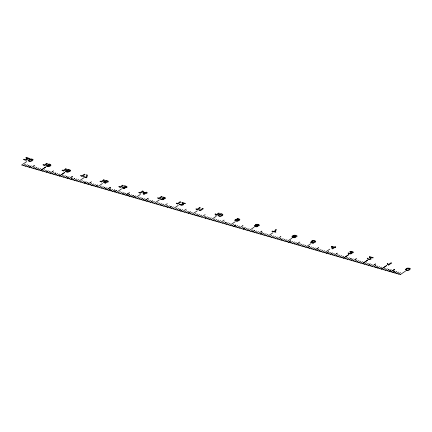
<?xml version="1.0" encoding="UTF-8"?>
<svg xmlns="http://www.w3.org/2000/svg" width="432" height="432" viewBox="0 0 432 432"><rect width="100%" height="100%" fill="white"/><g stroke="black" fill="none" stroke-linecap="round" stroke-linejoin="round"><path stroke-width="0.65" d="M143.856 193.865L143.753 192.478M32.087 159.824L32.081 159.592A0.821 0.329 4.7 0 0 31.768 159.386L31.703 159.365A0.713 0.286 4.7 0 0 31.228 159.305L30.704 159.376M123.563 187.38L123.044 187.904L124.978 188.465L124.589 188.725L122.056 187.99C122.823 185.836 124.594 188.023 125.923 187.121A1.355 0.545 4.7 0 0 126.058 186.7A1.431 0.578 4.7 0 0 125.366 186.349A2.576 1.037 4.7 0 0 124.141 186.138L124.292 185.857A3.1 1.247 4.7 0 1 125.728 186.133M350.055 252.769C351.454 253.147 354.143 252.083 351.032 251.732C346.183 251.057 357.286 251.613 352.075 253.093C350.773 252.704 352.296 253.6 351.151 253.816C350.152 254.032 348.97 253.919 348.149 253.271C347.571 251.807 350.53 254.945 350.86 253.136A1.62 0.653 4.7 0 0 350.174 252.801M143.883 193.887L145.282 192.915L143.764 192.472M238.756 220.169C240.619 218.716 235.753 219.105 237.103 218.7A1.582 0.637 4.7 0 1 238.016 218.678L239.242 218.986A1.976 0.794 4.7 0 1 239.873 219.478L239.317 220.439L237.514 221.146A1.998 0.805 4.7 0 1 237.071 221.168A2.117 0.853 4.7 0 1 236.768 221.157A2.041 0.821 4.7 0 1 235.894 221.022L235.262 220.801A1.836 0.74 4.7 0 1 234.922 220.59L234.776 220.428A1.949 0.783 4.7 0 1 234.711 220.174L235.715 219.494A1.895 0.761 4.7 0 1 236.061 219.434A2.02 0.81 4.7 0 1 236.623 219.413A1.739 0.697 4.7 0 1 237.352 219.488A2.009 0.805 4.7 0 1 237.708 219.575A1.777 0.713 4.7 0 1 238.307 219.834A1.847 0.74 4.7 0 1 238.648 220.234M107.244 181.764L107.503 181.386L107.087 181.057A1.037 0.416 4.7 0 0 106.056 180.976A2.43 0.977 4.7 0 0 105.224 181.3A1.145 0.459 4.7 0 0 105.651 181.926M33.561 166.088L34.7 165.343M33.124 168.226L35.046 166.93M34.868 168.853L36.283 167.902M52.499 171.569L53.638 170.818M51.91 173.783L52.812 173.173M53.806 174.328L55.858 172.946L55.237 173.383M72.576 176.294L72.106 176.591M70.848 179.258L71.253 179.005M72.743 179.804L74.795 178.427L74.428 178.686M91.514 181.769L90.148 182.671M89.915 184.648L90.817 184.043M91.681 185.285L92.07 185.02M91.827 185.198L93.749 183.908M110.209 187.391L110.43 187.24L109.982 187.542M108.724 190.21L109.129 189.956M110.619 190.76L111.002 190.496M110.765 190.679L112.687 189.383M129.146 192.866L129.368 192.715L125.766 195.14M127.661 195.685L127.937 195.518M127.921 195.512L129.735 194.314M129.551 196.236L129.94 195.971M129.703 196.155L131.625 194.859M147.857 198.493L148.327 198.196M146.599 201.166L147.134 200.821M148.489 201.712L148.878 201.452M148.64 201.631L150.563 200.335M167.265 203.677L163.642 206.091M165.667 206.555L165.942 206.383M165.796 206.464L167.611 205.265M167.427 207.187L167.816 206.928M167.449 207.193L169.501 205.81M186.203 209.153L182.579 211.567M184.491 212.123L186.548 210.74M205.135 214.628L201.517 217.048M224.073 220.104L220.455 222.523M222.367 223.074L224.419 221.692M242.546 225.877L243.011 225.58M243.178 229.095L245.252 227.718L243.437 228.917M261.484 231.352L261.949 231.055M260.242 234.025L262.294 232.648L260.998 233.501M262.116 234.571L263.039 233.966M280.422 236.828L280.886 236.531M279.18 239.506L279.569 239.242M281.054 240.046L281.848 239.528M299.824 242.006L296.206 244.426M298.096 244.976L300.17 243.599M299.992 245.522L300.656 245.095M318.298 247.784L318.541 247.639M317.056 250.457L317.569 250.106M318.929 250.997L319.464 250.657M337.478 253.114L336.355 253.87M338.045 254.551L335.993 255.933M337.867 256.473L338.143 256.306M356.638 258.439L355.293 259.346M355.444 261.063L354.931 261.409M356.805 261.954L357.34 261.608M374.452 264.67L375.332 264.06M375.127 264.217L375.575 263.914M374.236 266.62L375.921 265.502M375.743 267.43L376.018 267.257M388.773 269.59L387.104 270.713M389.178 269.336L388.411 269.854M391.052 269.881L389.664 270.832M390.56 270.227L391.073 269.887M392.807 272.36L393.579 271.841M396.112 271.96L394.681 272.905M26.779 161.563L21.6 165.029L400.361 274.558M23.506 165.569L25.574 164.192M25.396 166.115L27.47 164.738M28.453 165.883L29.236 165.375M28.598 165.802L27.292 166.666M30.089 166.601L31.261 165.834M29.576 166.952L30.364 166.439M29.187 167.211L29.722 166.865M31.077 167.756L33.804 165.942M36.045 168.08L36.941 167.476M36.779 169.409L38.831 168.026M38.653 169.949L40.727 168.572M48.946 163.949L48.595 164.187A1.912 0.767 4.7 0 1 48.843 164.257L49.55 164.554A1.852 0.745 4.7 0 1 49.993 164.997M42.444 171.045L44.512 169.668M44.334 171.59L46.408 170.213M47.39 171.358L48.303 170.764M46.618 171.877L47.536 171.277M46.764 171.796L46.381 172.055M49.027 172.082L50.198 171.31M48.384 172.514L49.172 172.001M48.125 172.687L48.53 172.433M50.015 173.232L50.474 172.93M50.263 173.086L52.742 171.423M52.704 173.264L53.984 172.406M55.717 174.884L57.769 173.502M57.591 175.424L59.665 174.047M59.486 175.975L64.638 172.508L59.503 175.981M61.376 176.521L63.45 175.144M63.272 177.066L65.345 175.689M66.328 176.834L67.241 176.24M65.556 177.352L66.474 176.758M65.167 177.617L65.572 177.358M67.964 177.557L69.131 176.785M67.322 177.989L68.11 177.476M67.063 178.162L67.338 177.995M68.953 178.713L69.412 178.405M71.21 177.196L72.128 176.596M69.201 178.562L71.453 177.05M71.366 178.907L71.75 178.654M72.776 177.962L71.642 178.74M74.655 180.36L76.707 178.978M76.529 180.9L78.602 179.523M78.424 181.451L83.592 177.989M80.314 181.996L82.388 180.619M82.21 182.547L84.283 181.17M85.136 182.401L86.179 181.715M84.364 182.92L85.412 182.234M84.105 183.092L84.51 182.839M86.773 183.119L88.069 182.261M86.13 183.551L87.048 182.952M86 183.638L86.276 183.47M87.89 184.189L88.571 183.73M88.366 183.886L90.391 182.525M91.714 183.438L90.704 184.135M95.499 184.534L93.593 185.836M95.467 186.376L97.519 184.993L95.488 186.381M97.362 186.926L102.53 183.465M99.252 187.472L101.326 186.095M101.147 188.023L103.221 186.646M104.074 187.877L105.116 187.191M103.172 188.482L104.35 187.709M103.318 188.401L103.189 188.487M105.71 188.595L107.006 187.742M105.986 188.428L105.084 189.032M106.828 189.664L107.735 189.054M108.864 188.298L110.003 187.547M107.303 189.362L109.328 188.001M109.242 189.864L109.879 189.432M110.392 189.086L110.797 188.833M109.642 189.61L110.668 188.919M114.178 190.183L114.566 189.923M112.531 191.311L114.583 189.929M116.456 190.474L114.404 191.857L116.478 190.48M116.3 192.402L121.468 188.941M118.19 192.947L120.263 191.57M120.085 193.498L122.159 192.121M123.012 193.352L124.054 192.667M123.287 193.185L122.126 193.963M124.519 194.157L125.944 193.217M123.871 194.594L124.794 193.99M126.468 194.686L128.045 193.628M128.839 194.913L129.476 194.481M132.732 195.917L133.504 195.399L131.468 196.787M133.342 197.332L135.394 195.95L133.358 197.338M135.238 197.878L140.405 194.416M137.128 198.428L139.201 197.051M139.023 198.974L141.097 197.597M141.82 198.914L142.992 198.142M142.096 198.747L141.064 199.438M143.327 199.719L144.882 198.693M142.808 200.07L143.602 199.552M144.704 200.615L147.879 198.499M145.633 200.011L146.529 199.406M147.112 200.815L148.673 199.789M151.416 201.566L152.442 200.875M150.406 202.262L152.458 200.885M152.28 202.808L154.354 201.431M154.175 203.353L159.343 199.897M156.065 203.904L158.139 202.527M157.961 204.449L160.034 203.072M160.628 204.476L161.924 203.623M161.033 204.223L160.002 204.914M162.135 205.281L163.82 204.169M161.746 205.546L162.416 205.114M169.841 207.387L171.374 206.356L169.344 207.743M171.218 208.283L173.291 206.906M173.108 208.829L178.281 205.373M175.003 209.38L177.077 208.003M176.899 209.925L178.972 208.548M179.437 210.038L180.862 209.099M179.971 209.698L178.94 210.389M180.814 210.935L182.758 209.644M180.706 211.027L181.224 210.681M186.754 212.404L186.365 212.663L188.438 211.286M190.312 211.831L188.26 213.214L190.334 211.837M190.156 213.759L192.229 212.382M192.046 214.31L197.219 210.848M193.941 214.855L196.015 213.478M195.836 215.401L197.91 214.024M197.991 215.773L199.8 214.574M197.726 215.951L198.779 215.26M199.643 216.502L201.695 215.12M203.926 217.242L205.481 216.216M205.821 217.793L205.303 218.138L207.376 216.767M209.272 217.312L207.198 218.689L208.121 218.084M215.32 213.937L214.952 214.186A4.001 1.609 4.7 0 1 215.87 215.179M209.093 219.235L211.167 217.858M210.983 219.785L216.157 216.324M212.879 220.331L214.952 218.954M214.774 220.876L216.848 219.505M218.738 220.05L216.815 221.346M218.581 221.978L220.633 220.595M226.152 224.17L228.209 222.788M228.031 224.71L230.105 223.333M229.921 225.261L235.094 221.8M231.817 225.806L233.89 224.429M233.712 226.357L235.764 224.975L233.728 226.363M235.602 226.903L237.676 225.526M237.519 227.453L239.571 226.076M239.393 227.999L242.563 225.882M241.801 228.199L243.356 227.167M245.09 229.646L247.147 228.263M246.969 230.191L249.037 228.814M248.859 230.737L254.032 227.275M250.754 231.282L252.828 229.905M254.702 230.45L252.65 231.833L254.723 230.456M256.613 231.001L254.691 232.297M256.457 232.934L258.509 231.552M258.331 233.474L261.5 231.358M262.505 234.306L264.19 233.194M264.028 235.121L266.085 233.739M265.907 235.667L267.975 234.29M267.797 236.212L272.97 232.751M269.692 236.758L271.766 235.386M271.588 237.308L273.656 235.931M275.551 236.477L273.629 237.773M275.503 238.318L277.425 237.022M277.268 238.95L280.438 236.833M279.936 238.977L281.102 238.21M279.677 239.15L280.082 238.896M281.443 239.782L283.127 238.669M282.965 240.597L285.023 239.215M284.839 241.142L286.913 239.765M286.735 241.688L291.902 238.232M290.682 240.856L288.63 242.239L290.704 240.862M290.525 242.784L292.594 241.407M292.545 243.243L294.489 241.958M294.327 243.886L294.7 243.616M294.462 243.799L296.363 242.498M296.887 243.967L298.237 243.059M300.38 245.263L302.065 244.145M301.903 246.078L303.961 244.696M303.777 246.618L305.851 245.241M305.672 247.163L310.84 243.707M309.458 248.26L311.531 246.883M311.612 248.632L311.353 248.81L313.427 247.433M313.265 249.361L313.767 249.01M313.529 249.188L315.301 247.973M315.598 249.599L317.401 248.384M315.144 249.901L316.067 249.296M316.969 248.692L318.314 247.79M317.682 250.015L319.108 249.075M317.552 250.101L317.828 249.934M319.318 250.738L321.003 249.62M320.841 251.554L322.898 250.171M322.715 252.094L324.788 250.717M324.61 252.639L329.778 249.183M328.558 251.807L326.506 253.19L328.579 251.813M328.396 253.735L330.469 252.358M330.68 254.021L330.442 254.205M330.572 254.113L332.365 252.909M331.727 253.341L332.111 253.082M332.203 254.837L332.705 254.486M332.591 254.578L334.238 253.449M334.535 255.074L336.56 253.714M334.082 255.382L334.778 254.929M338.256 256.214L339.941 255.096M338.126 256.3L338.402 256.133M339.779 257.029L341.831 255.647M341.653 257.569L343.726 256.192M345.443 258.665L347.517 257.288M347.333 259.211L349.407 257.839M349.747 259.411L349.38 259.681M349.639 259.502L351.302 258.385M350.665 258.817L351.049 258.557M351.14 260.312L351.772 259.875M351.659 259.967L353.176 258.925M353.246 260.701L355.498 259.189M353.014 260.858L353.489 260.555M355.558 260.971L356.983 260.026M357.194 261.689L358.879 260.577M358.717 262.505L360.769 261.122M360.59 263.045L362.664 261.668M367.637 260.129L362.486 263.596L367.654 260.134M364.381 264.141L366.455 262.764M366.271 264.692L368.345 263.315M368.167 265.237L370.24 263.86M369.598 264.292L369.981 264.033M370.078 265.788L370.834 265.264M370.726 265.356L372.114 264.4M371.952 266.333L374.657 264.514M375.133 266.015L375.516 265.756M376.132 267.165L377.816 266.053M376.002 267.251L376.277 267.084M377.897 267.802L377.633 267.975L379.706 266.598M379.528 268.52L381.602 267.149M387.256 263.957L387.623 263.714M383.319 269.617L385.387 268.24M385.209 270.167L387.283 268.79M389.772 270.74L389.016 271.269M394.492 269.384L390.89 271.809L394.513 269.39M394.2 271.404L394.837 270.972M393.433 271.922L394.475 271.237M395.836 272.122L396.754 271.528M396.571 273.451L398.644 272.074M398.466 274.001L400.54 272.624M400.351 274.547L405.518 271.085M126.733 187.391L126.398 187.558A1.712 0.686 4.7 0 1 125.474 187.715A2.344 0.945 4.7 0 1 123.93 187.488L123.736 187.434M179.383 204.395L179.971 204.25A2.149 0.864 4.7 0 0 180.787 204.725M407.587 270.157L408.888 269.627A12.069 4.849 4.7 0 0 409.163 269.438L409.671 268.817M220.779 214.142L219.618 214.607A12.069 4.849 4.7 0 0 219.337 214.79L218.754 215.53M408.002 268.304L406.847 268.769A12.128 4.876 4.7 0 0 406.48 269.012L405.977 269.665M367.465 258.152C367.675 258.46 369.911 260.096 370.445 258.692A11.097 4.46 4.7 0 0 369.981 258.017L369.824 257.823M182.817 203.067L185.053 203.715L185.436 203.456L182.061 202.478L181.78 202.673L182.072 203.137A14.98 6.021 4.7 0 1 182.547 204.023A2.646 1.064 4.7 0 1 182.347 204.628M275.049 231.865L272.279 231.061L271.906 231.314L275.87 232.168A9.914 3.985 4.7 0 1 275.902 230.348M388.13 264.956L388.573 265.086L391.667 263.002L390.982 262.802L388.573 264.427A5 2.009 4.7 0 0 387.607 263.72M215.827 215.179L216.265 215.309L219.364 213.224L218.678 213.025L216.265 214.65A5 2.009 4.7 0 0 215.303 213.943M49.297 164.052L50.155 164.403A2.77 1.112 4.7 0 1 50.825 165.067M47.012 166.358L47.531 166.498A1.744 0.702 4.7 0 0 48.865 166.563A3.488 1.404 4.7 0 0 50.263 166.007A4.579 1.841 4.7 0 0 50.873 165.067M312.017 240.84C317.034 240.57 314.248 243.41 311.467 241.31L310.462 242.541L313.168 243.324L313.54 243.076L311.396 242.455L311.909 241.823A2.047 0.821 4.7 0 0 312.746 242.26M294.678 237.271L295.326 237.492L294.7 237.686A1.625 0.653 4.7 0 1 293.776 237.708L292.388 237.335A1.874 0.756 4.7 0 1 292.027 237.082C291.535 235.823 293.738 235.186 294.732 235.213A1.939 0.778 4.7 0 1 295.396 235.262L296.395 235.526A1.858 0.745 4.7 0 1 297.049 236.023L297.076 236.137A2.489 0.999 4.7 0 1 296.762 236.628L296.239 236.86A1.928 0.778 4.7 0 1 295.553 236.968L294.991 236.968A1.733 0.697 4.7 0 1 294.446 236.898L294.095 236.817A1.906 0.767 4.7 0 1 293.436 236.525A1.728 0.697 4.7 0 1 293.193 236.293L293.128 236.142M26.168 158.101L25.871 157.637L26.158 157.442L29.533 158.42L29.144 158.679L26.914 158.031L27.108 158.339M182.812 203.072L183.011 203.38A10.314 4.147 4.7 0 1 183.449 204.239M222.431 214.623L221.935 215.276A12.128 4.876 4.7 0 1 221.573 215.525L220.417 215.984A1.172 0.47 4.7 0 1 218.7 215.53M24.916 159.673A1.123 0.454 4.7 0 0 25.817 159.802A1.301 0.524 4.7 0 0 26.401 159.581M24.883 159.689A2.149 0.864 4.7 0 1 24.079 159.208L23.479 159.359A2.754 1.107 4.7 0 0 24.705 159.97L25.51 160.142A1.453 0.583 4.7 0 0 26.212 160.164A1.928 0.778 4.7 0 0 27.211 159.862A3.083 1.237 4.7 0 0 27.524 159.203A10.314 4.147 4.7 0 0 27.097 158.344M26.6 158.987A2.646 1.064 4.7 0 1 26.438 159.592M26.152 158.101A14.98 6.021 4.7 0 1 26.644 158.987M32.108 159.824A5.557 2.23 4.7 0 1 31.444 160.434A5.438 2.187 4.7 0 1 30.402 160.969L29.916 161.028A0.761 0.308 4.7 0 1 29.408 160.979L29.349 160.963A0.691 0.275 4.7 0 1 29.063 160.828L28.966 160.661A2.095 0.842 4.7 0 1 28.993 160.488L29.052 160.375A6.129 2.462 4.7 0 1 29.592 159.899M29.614 159.905A5.33 2.144 4.7 0 1 30.672 159.365M275.135 231.86A9.029 3.629 4.7 0 1 275.762 229.5L276.415 229.694A8.192 3.294 4.7 0 0 275.837 230.337M294.662 237.265A1.571 0.632 4.7 0 1 294.052 237.427A1.156 0.464 4.7 0 1 292.745 237.076M292.561 237.076A3.186 1.28 4.7 0 1 293.22 236.18M311.936 240.813A2.079 0.837 4.7 0 1 314.793 240.808M315.614 241.461A2.192 0.88 4.7 0 1 314.95 242.303A2.192 0.88 4.7 0 1 312.698 242.309M314.993 240.883A2.009 0.805 4.7 0 1 315.76 241.456M367.405 258.142A2.182 0.875 4.7 0 0 367.783 259.07A2.182 0.875 4.7 0 0 369.938 259.497L371.25 258.914L370.267 257.445A2.954 1.188 4.7 0 1 370.105 257.159L372.892 257.963L373.264 257.715L369.565 256.646A1.474 0.594 4.7 0 0 369.376 256.846M369.884 257.812A5.432 2.187 4.7 0 1 369.268 256.84M387.202 263.974A4.001 1.609 4.7 0 1 388.174 264.956M407.603 270.178A1.172 0.47 4.7 0 1 405.977 269.665M407.981 268.288A1.204 0.486 4.7 0 1 409.714 268.785M49.966 164.992A3.143 1.264 4.7 0 1 49.826 165.548M48.919 165.019A1.712 0.686 4.7 0 1 49.81 165.537M49.27 165.877A2.792 1.123 4.7 0 1 48.46 166.239L48.384 166.239A0.934 0.378 4.7 0 1 47.488 166.19L47.039 165.866L47.293 165.456A1.269 0.508 4.7 0 1 48.848 165.245M48.811 165.299A1.183 0.475 4.7 0 1 49.415 165.748M48.973 164.97A1.917 0.772 4.7 0 0 46.472 165.191A2.403 0.967 4.7 0 0 46.197 165.829A1.944 0.783 4.7 0 0 47.018 166.358M66.852 169.868A1.955 0.788 4.7 0 0 67.1 170.721A1.663 0.67 4.7 0 0 65.578 170.937M66.89 169.879A1.652 0.664 4.7 0 1 67.916 169.63A1.863 0.751 4.7 0 1 68.936 169.722L69.46 169.841A2.041 0.821 4.7 0 1 70.524 170.986M69.617 170.689A1.096 0.443 4.7 0 0 69.147 170.051A1.096 0.443 4.7 0 0 67.667 170.154A1.382 0.556 4.7 0 0 67.932 170.807A2.036 0.821 4.7 0 0 68.893 170.872A1.22 0.491 4.7 0 0 69.563 170.672M66.236 171.461A0.945 0.378 4.7 0 0 66.744 171.725A0.886 0.356 4.7 0 0 67.484 171.817A1.112 0.448 4.7 0 0 67.975 171.644A1.237 0.497 4.7 0 0 67.792 171.094A1.863 0.751 4.7 0 0 66.955 171.034A1.004 0.405 4.7 0 0 66.382 171.196A1.01 0.405 4.7 0 0 66.258 171.461M65.502 170.921A1.847 0.74 4.7 0 0 66.442 171.958L67.187 172.114A1.388 0.556 4.7 0 0 67.84 172.136A1.577 0.637 4.7 0 0 68.731 171.904A1.544 0.621 4.7 0 0 68.899 171.585A1.885 0.756 4.7 0 0 68.553 171.185A2.165 0.869 4.7 0 0 69.622 171.191M70.378 170.948A1.636 0.659 4.7 0 1 69.628 171.191M104.652 181.661A2.738 1.102 4.7 0 0 104.587 182.293A1.744 0.702 4.7 0 0 104.776 182.525L105.889 183.017L105.532 183.249A4.185 1.679 4.7 0 1 104.452 182.833A3.056 1.231 4.7 0 1 103.766 182.304M104.668 181.667A1.771 0.713 4.7 0 0 105.581 182.223L108.07 182.029A2.479 0.999 4.7 0 0 108.367 181.397A1.825 0.734 4.7 0 0 107.665 180.905L107.05 180.727A1.901 0.761 4.7 0 0 105.646 180.646A3.24 1.301 4.7 0 0 104.269 181.132M103.707 182.304A4.212 1.696 4.7 0 1 104.285 181.138M107.195 181.753A1.334 0.535 4.7 0 1 105.602 181.991M125.755 186.116A2.306 0.929 4.7 0 1 126.862 187.429M162.859 199.757A1.615 0.648 4.7 0 0 163.399 198.715A1.647 0.659 4.7 0 0 164.473 198.769A1.679 0.675 4.7 0 0 165.316 198.515A1.847 0.74 4.7 0 0 165.483 197.942A1.971 0.794 4.7 0 0 164.9 197.57L164.306 197.348A2.975 1.199 4.7 0 0 162.767 197.073L162.632 197.386A2.419 0.972 4.7 0 1 163.89 197.597A1.393 0.562 4.7 0 1 164.619 197.948M162.821 199.708A1.463 0.589 4.7 0 1 162.097 199.66L161.444 199.519A2.819 1.134 4.7 0 1 160.256 198.974L160.817 198.806A2.122 0.853 4.7 0 0 161.622 199.217A0.999 0.4 4.7 0 0 163.004 199.206M164.576 197.953A1.172 0.47 4.7 0 1 163.679 198.466M163.652 198.466A1.669 0.67 4.7 0 1 162.659 198.304L161.951 198.423L162.313 198.526A1.544 0.621 4.7 0 1 162.918 198.817A0.977 0.394 4.7 0 1 162.918 199.174M181.721 204.838A1.123 0.454 4.7 0 1 180.819 204.709M182.309 204.622A1.301 0.524 4.7 0 1 181.715 204.822M179.372 204.395A2.754 1.107 4.7 0 0 180.614 205.006L181.413 205.178A1.453 0.583 4.7 0 0 182.12 205.2A1.928 0.778 4.7 0 0 183.114 204.898A3.083 1.237 4.7 0 0 183.433 204.239M220.757 214.121A1.204 0.486 4.7 0 1 222.485 214.623M255.323 224.905C256.667 225.844 253.352 224.986 254.432 226.271C255.355 226.773 257.11 227.167 257.791 226.282C256.738 225.45 259.589 226.444 259.443 225.121C258.493 224.111 256.073 223.9 255.328 224.878M293.625 236.034C296.973 238.453 296.735 233.798 293.625 236.034M32.999 159.824L32.389 160.634A6.394 2.57 4.7 0 1 31.568 161.087L31.271 161.19A3.051 1.226 4.7 0 1 30.758 161.314L30.44 161.352A1.615 0.648 4.7 0 1 29.468 161.309L28.728 161.109A1.712 0.686 4.7 0 1 28.134 160.699L28.744 159.64A6.34 2.549 4.7 0 1 29.484 159.246L29.689 159.176A3.262 1.312 4.7 0 1 30.316 159.014L30.748 158.965A1.631 0.653 4.7 0 1 31.73 159.03L32.357 159.208A1.669 0.67 4.7 0 1 32.908 159.575L32.999 159.824M218.02 215.363C218.867 217.76 225.423 215.185 221.967 213.948A1.804 0.724 4.7 0 0 220.568 213.835L218.965 214.391L218.02 215.363M405.254 269.53C406.296 271.177 409.855 270.583 410.373 268.747A1.804 0.724 4.7 0 0 409.59 268.229L407.128 268.137L405.254 269.509M86.659 174.89L86.222 177.293L83.749 176.585L83.36 176.845L86.702 177.811L87.529 175.144L86.659 174.89M224.5 223.441L224.24 223.619L226.314 222.242L224.5 223.441M46.71 163.334L44.118 165.078L43.448 164.614L42.914 164.792L44.512 165.602L47.525 163.577L46.71 163.334M45.7 167.033L40.549 170.494L45.716 167.038M65.761 168.799L63.164 170.548L62.494 170.084L61.96 170.257L63.563 171.072L66.577 169.042L65.761 168.799M84.321 174.215L81.724 175.964L81.059 175.5L80.525 175.673L82.123 176.488L85.136 174.458L84.321 174.215M103.712 179.815L101.115 181.564L100.445 181.1L99.911 181.273L101.509 182.088L104.522 180.058L103.712 179.815M122.553 185.225L119.956 186.975L119.286 186.511L118.757 186.683L120.355 187.499L123.368 185.468L122.553 185.225M142.528 191.041L139.93 192.785L139.261 192.326L138.726 192.499L140.324 193.315L143.338 191.284L142.528 191.041M143.311 192.008L143.014 192.208L143.273 194.125L144.202 194.395L146.065 193.142L147.107 193.104L146.416 192.904L147.215 192.37L146.426 192.143L145.627 192.677L143.311 192.008M161.336 196.501L158.738 198.245L158.069 197.786L157.534 197.959L159.133 198.769L162.146 196.744L161.336 196.501M180.052 201.83L177.455 203.575L176.791 203.11L176.256 203.288L177.854 204.098L180.868 202.073L180.052 201.83M199.633 207.549L197.035 209.299L196.366 208.834L195.836 209.007L197.435 209.822L200.448 207.792L199.633 207.549M202.565 208.456L199.967 210.206L199.303 209.741L198.769 209.914L200.367 210.73L203.38 208.699L202.565 208.456M309.62 246.332L307.568 247.714L309.641 246.337M331.754 246.397L331.398 246.634L332.041 248.74L332.586 248.897L334.584 247.558L335.691 247.536L334.935 247.32L335.664 246.829L334.978 246.629L334.255 247.12L331.754 246.397M333.898 247.358L332.527 248.281L332.084 246.834L333.898 247.358M348.7 254.653L343.548 258.12L348.716 254.659M386.575 265.604L381.424 269.071L386.591 265.61M236.012 220.73A1.431 0.572 4.7 0 0 238.243 220.455A1.431 0.572 4.7 0 0 236.212 219.748A1.431 0.572 4.7 0 0 236.012 220.73M255.415 226.384A1.064 0.427 4.7 0 0 257.035 226.152A1.064 0.427 4.7 0 0 255.49 225.65A1.064 0.427 4.7 0 0 255.415 226.384M256.657 225.509A1.345 0.54 4.7 0 0 258.73 225.229A1.345 0.54 4.7 0 0 256.792 224.581A1.345 0.54 4.7 0 0 256.657 225.509"/></g></svg>
